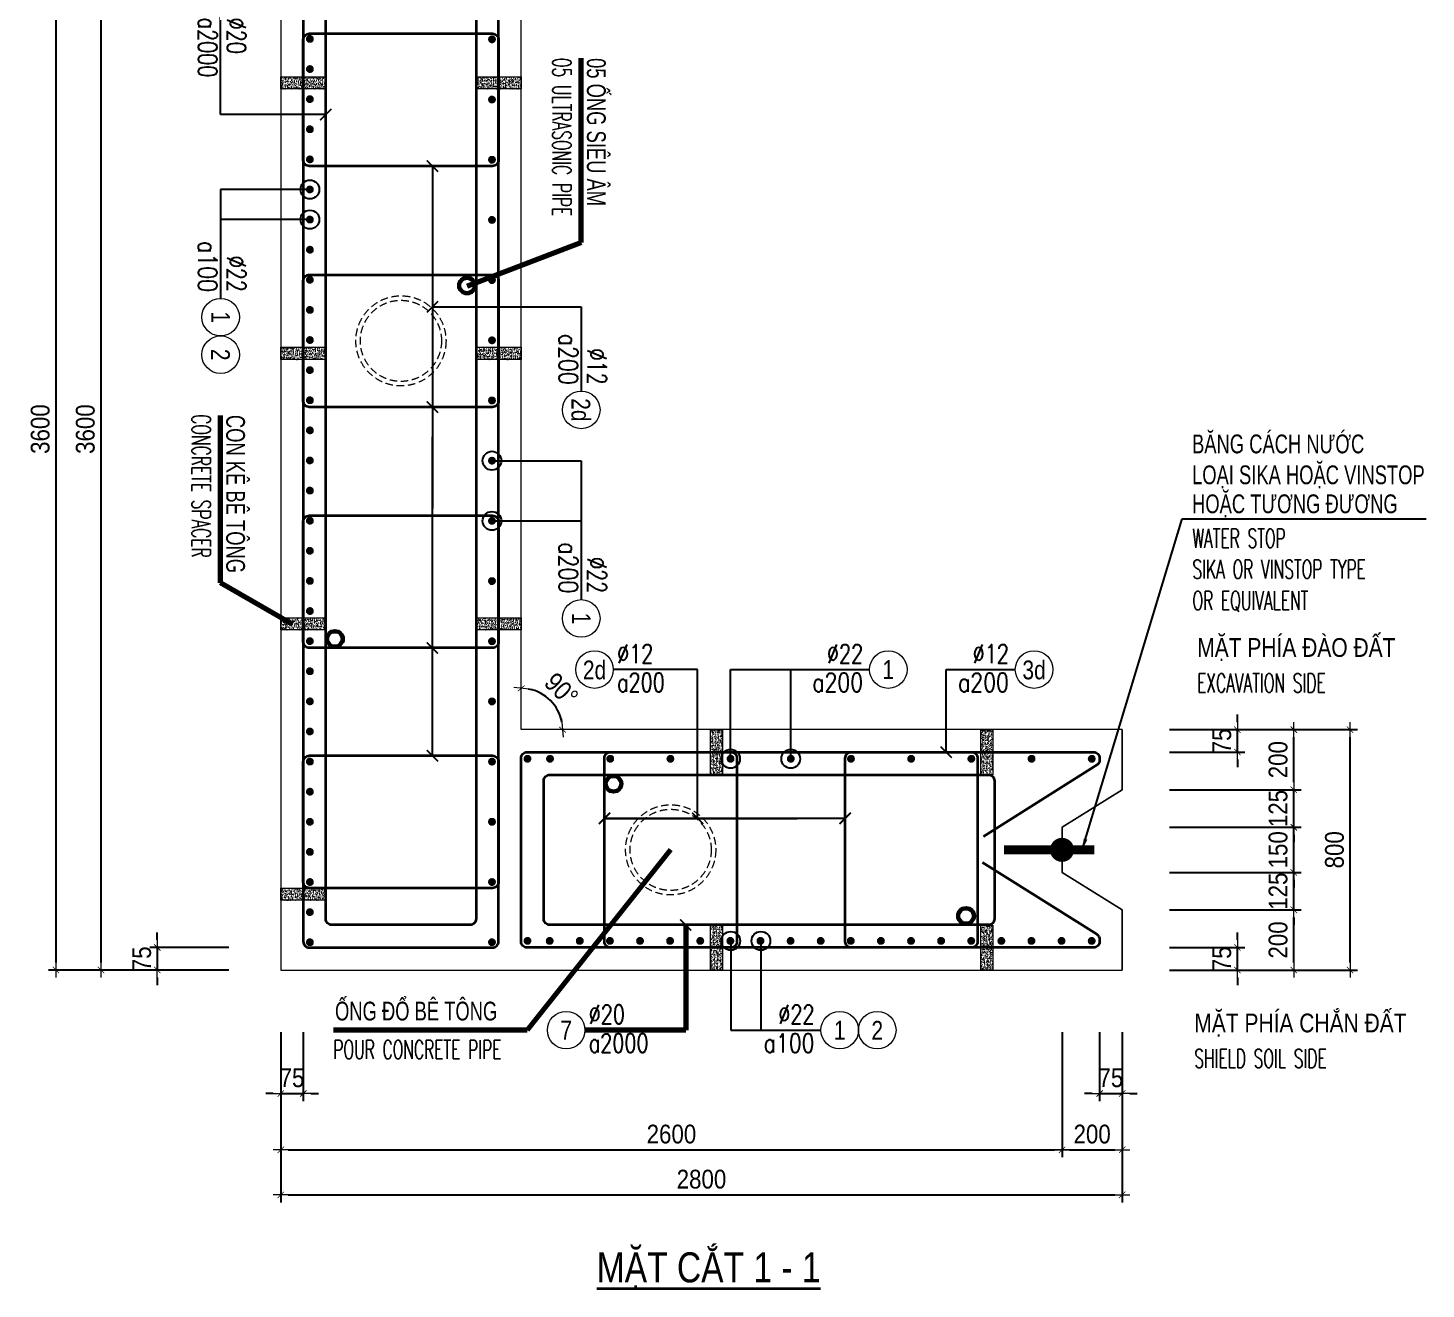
# Model space of a CAD drawing. Header units: millimetres. Extents: x -642477 to 1168880, y -27982 to 330379.
# Drawn here: x 948781 to 962738, y 84582 to 97172 of the extents above; entities that cross this region are included whole.
import ezdxf
from ezdxf.enums import TextEntityAlignment as Align

# ---------------------------------------------------------------- set-up
doc = ezdxf.new("R2010")
doc.units = ezdxf.units.MM
doc.linetypes.add('HIDDEN', pattern=[0.375, 0.25, -0.125])
doc.layers.get('0').update_dxf_attribs({"lineweight": 20})
doc.layers.get('Defpoints').update_dxf_attribs({"color": 151, "lineweight": 9})
for name, color, linetype, lineweight in [('NDC_S_BREAK-LINE', 1, 'Continuous', 15), ('NDC_S_DIAPHGRAM WALL', 3, 'Continuous', 20), ('NDC_S_DIM', 1, 'Continuous', 15), ('NDC_S_ENG TITLE', 3, 'Continuous', 20), ('NDC_S_HATCH MATERIAL', 8, 'Continuous', 13), ('NDC_S_LEADER', 1, 'Continuous', 15), ('NDC_S_LEVEL TEXT', 7, 'Continuous', 20), ('NDC_S_REBAR', 4, 'Continuous', 35), ('NDC_S_VN TEXT', 7, 'Continuous', 20), ('NDC_S_VN TITLE', 6, 'Continuous', 35)]:
    doc.layers.add(name, color=color, linetype=linetype, lineweight=lineweight)
doc.layers.add('NDC_S_REBAR DES.', color=2, linetype='Continuous')
doc.styles.add('ARIAL', font='arial.ttf', dxfattribs={"width": 0.8})
doc.styles.add('NDC_ARIAL', font='arial.ttf', dxfattribs={"width": 0.85})
doc.styles.add('NDC_DIM', font='', dxfattribs={"width": 0.75})
doc.styles.add('NDC_EN TXT', font='romans.shx', dxfattribs={"width": 0.8})
doc.styles.get('NDC_DIM').set_extended_font_data('Dotum')
doc.dimstyles.new('A1-NDC-1-25 (x3)', dxfattribs={"dimscale": 75, "dimtxt": 2.5, "dimasz": 1, "dimexe": 1, "dimexo": 0, "dimgap": 0.8, "dimtad": 1, "dimdec": 0, "dimlfac": 0.333333, "dimdsep": 46, "dimtxsty": 'NDC_ARIAL', "dimblk": 'DIMMARK', "dimcen": 49999.938995, "dimdle": 1.5, "dimclrd": 1, "dimclre": 1, "dimclrt": 3, "dimadec": 0, "dimazin": 0, "dimtfac": 1, "dimtdec": 0, "dimtix": 1, "dimtmove": 2, "dimatfit": 3, "dimfxl": 1, "dimarcsym": 0})
doc.dimstyles.new('NDC_dim_25', dxfattribs={"dimscale": 25, "dimtxt": 2.2, "dimasz": 1.5, "dimexe": 1.5, "dimexo": 2.5, "dimgap": 1, "dimtad": 1, "dimdec": 0, "dimzin": 0, "dimdsep": 46, "dimtxsty": 'NDC_DIM', "dimblk": 'DIMMARK', "dimcen": 0.09, "dimdle": 1.2, "dimclrd": 1, "dimclre": 1, "dimclrt": 3, "dimadec": 0, "dimazin": 0, "dimtfac": 1, "dimtdec": 0, "dimtix": 1, "dimtofl": 0, "dimtmove": 0, "dimatfit": 3, "dimfxl": 6, "dimfxlon": 1, "dimtolj": 1, "dimtzin": 0, "dimarcsym": 0})

# ---------------------------------------------------------------- blocks, each defined once
blk = doc.blocks.new('DIMMARK')
at = {"layer": 'NDC_S_DIM', "color": 1}
blk.add_line((-1.5, 0), (1, 0), dxfattribs=at)
at = {"layer": 'NDC_S_DIM', "color": 2, "const_width": 0.1}
blk.add_lwpolyline([(-0.424, -0.424), (0.424, 0.424)], dxfattribs=at)
blk = doc.blocks.new('Ong sieu am')
at = {"layer": 'NDC_S_HATCH MATERIAL'}
h = blk.add_hatch(dxfattribs=at)
h.set_pattern_fill('ANSI31', color=256, scale=20)
h.set_pattern_definition([(45, (0, 0), (-1.76776695, 1.76776695), [])])
h.paths.add_polyline_path([(-7119.3, 51158.9, 1), (-7179.3, 51158.9, 1)])
h.paths.add_polyline_path([(-7171.3, 51158.9, -1), (-7127.3, 51158.9, -1)], flags=16)
at = {"layer": 'NDC_S_REBAR DES.'}
for radius in [30, 22]:
    blk.add_circle((-7149.3, 51158.9), radius, dxfattribs=at)
blk = doc.blocks.new('ong do BT')
at = {"layer": 'NDC_S_HATCH MATERIAL', "linetype": 'HIDDEN', "ltscale": 100}
for radius in [150, 135]:
    blk.add_circle((-6323.7, 51237.8), radius, dxfattribs=at)
blk = doc.blocks.new('con ke BT')
at = {"layer": 'NDC_S_HATCH MATERIAL'}
h = blk.add_hatch(dxfattribs=at)
h.set_pattern_fill('AR-CONC', color=256, scale=2)
h.set_pattern_definition([(50, (0, 0), (14.3452037, -1.2550427), [1.5, -16.5]), (355, (0, 0), (-2.7750267, 15.0438427), [1.2, -13.2]), (100.451444, (1.195, -0.105), (11.570177, 13.7888), [1.274804, -14.0228422]), (46.1842, (0, 4), (21.3448266, -3.3103856), [2.25, -24.75]), (96.635635, (1.779, 3.724), (18.693239, 19.482372), [1.912207, -21.034275]), (351.184164, (0, 4), (18.693239, 19.482372), [1.8, -19.8]), (21, (2, 3), (11.938141, -8.0523778), [1.5, -16.5]), (326, (2, 3), (4.8663066, 14.503001), [1.2, -13.2]), (71.451445, (2.995, 2.329), (16.8044475, 6.450623), [1.274804, -14.0228422]), (37.5, (0, 0), (0.2431971, 6.6578771), [0, -13.04, 0, -13.4, 0, -13.25]), (7.5, (0, 0), (5.2613907, 7.8882342), [0, -7.64, 0, -12.74, 0, -5.05]), (327.5, (-4.46, 0), (10.6764487, -0.45109743), [0, -5, 0, -15.6, 0, -20.7]), (317.5, (-6.46, 0), (11.6637234, 2.0020996), [0, -6.5, 0, -10.36, 0, -14.7])])
h.paths.add_polyline_path([(-7076.9, 51430.9), (-7116.9, 51430.9), (-7116.9, 51280.9), (-7076.9, 51280.9)])
at = {"layer": 'NDC_S_BREAK-LINE'}
blk.add_lwpolyline([(-7116.9, 51430.9), (-7116.9, 51280.9), (-7076.9, 51280.9), (-7076.9, 51430.9)], close=True, dxfattribs=at)
blk = doc.blocks.new('*U1407')
at = {"layer": 'NDC_S_LEADER', "xscale": 3, "yscale": 3, "zscale": 3}
blk.add_blockref('con ke BT', (21291, -154068), dxfattribs=at)
blk = doc.blocks.new('*U1414')
at = {"layer": 'NDC_S_DIM', "color": 0, "linetype": 'ByBlock', "lineweight": -2, "transparency": 16777216}
for p in [(0, 0), (2700, 0), (5400, 0)]:
    blk.add_blockref('*U1407', p, dxfattribs=at)
blk = doc.blocks.new('*U1415')
at = {"layer": 'NDC_S_LEADER', "xscale": 3, "yscale": 3, "zscale": 3}
blk.add_blockref('con ke BT', (21291, -154068), dxfattribs=at)
blk = doc.blocks.new('*U1416')
at = {"layer": 'NDC_S_DIM', "color": 0, "linetype": 'ByBlock', "lineweight": -2, "transparency": 16777216}
for p in [(0, 0), (2700, 0), (5400, 0), (8100, 0)]:
    blk.add_blockref('*U1415', p, dxfattribs=at)
blk = doc.blocks.new('*U367')
blk.add_circle((-2.5, 0), 2.5)
at = {"layer": 'NDC_S_VN TEXT', "color": 3, "style": 'NDC_EN TXT', "width": 0.75}
for tag, p in [('DK1', (0.5, 0.85)), ('KC1', (0.5, -2.97))]:
    blk.add_attdef(tag, p, '', height=2.5, dxfattribs=at)
at = {"layer": 'NDC_S_VN TEXT', "color": 7, "style": 'ARIAL', "width": 0.8}
blk.add_attdef('SH2', text='', height=2.5, dxfattribs=at).set_placement((-2.5, 0), align=Align.MIDDLE)
blk = doc.blocks.new('*U366')
blk.add_circle((2.5, 0), 2.5)
at = {"layer": 'NDC_S_VN TEXT', "color": 3, "style": 'NDC_EN TXT'}
for tag, width, p in [('DK2', 0.75, (-0.85, 0.85)), ('KC2', 0.8, (-0.85, -2.97))]:
    blk.add_attdef(tag, text='', height=2.5, dxfattribs=dict(at, width=width)).set_placement(p, align=Align.RIGHT)
at = {"layer": 'NDC_S_VN TEXT', "color": 7, "style": 'ARIAL', "width": 0.8}
blk.add_attdef('SH3', text='', height=2.5, dxfattribs=at).set_placement((2.5, 0), align=Align.MIDDLE)
blk = doc.blocks.new('kata_block_THEP')
at = {"layer": 'NDC_S_REBAR', "color": 0}
for p, q in [((-0.5, 0), (0.5, 0)), ((-0.35, 0.35), (0.35, -0.35)), ((0.35, 0.35), (-0.35, -0.35)), ((0, 0.5), (0, -0.5))]:
    blk.add_line(p, q, dxfattribs=at)
at = {"layer": 'NDC_S_REBAR', "color": 0, "const_width": 0.0833}
blk.add_lwpolyline([(-0.5, 0, 1), (0.5, 0, 1), (-0.5, 0, 1)], format="xyb", dxfattribs=at)
blk = doc.blocks.new('*U1417')
at = {"layer": 'NDC_S_REBAR', "ltscale": 80, "xscale": 72, "yscale": 72, "zscale": 72}
blk.add_blockref('kata_block_THEP', (0, 0), dxfattribs=at)
blk = doc.blocks.new('*U1418')
at = {"layer": 'NDC_S_LEVEL TEXT', "color": 0, "linetype": 'ByBlock', "lineweight": -2, "transparency": 16777216}
for p in [(0, 0), (600.9, 0), (1201.8, 0), (1802.7, 0), (2403.6, 0), (3004.5, 0), (3605.4, 0), (4206.3, 0), (4807.2, 0), (5408.1, 0), (6009, 0), (6609.9, 0), (7210.8, 0), (7811.7, 0), (8412.6, 0), (9013.5, 0), (9614.4, 0)]:
    blk.add_blockref('*U1417', p, dxfattribs=at)
blk = doc.blocks.new('*U1419')
at = {"layer": 'NDC_S_REBAR', "ltscale": 80, "xscale": 72, "yscale": 72, "zscale": 72}
blk.add_blockref('kata_block_THEP', (0, 0), dxfattribs=at)
blk = doc.blocks.new('*U1420')
at = {"layer": 'NDC_S_LEVEL TEXT', "color": 0, "linetype": 'ByBlock', "lineweight": -2, "transparency": 16777216}
for p in [(0, 0), (300.6, 0), (601.2, 0), (901.8, 0), (1202.4, 0), (1503, 0), (1803.6, 0), (2104.2, 0), (2404.8, 0), (2705.4, 0), (3006, 0), (3306.6, 0), (3607.2, 0), (3907.8, 0), (4208.4, 0), (4509, 0), (4809.6, 0), (5110.2, 0), (5410.8, 0), (5711.4, 0), (6012, 0), (6312.6, 0), (6613.2, 0), (6913.8, 0), (7214.4, 0), (7515, 0), (7815.6, 0), (8116.2, 0), (8416.8, 0), (8717.4, 0), (9018, 0), (9318.6, 0), (9619.2, 0), (9919.8, 0)]:
    blk.add_blockref('*U1419', p, dxfattribs=at)
blk = doc.blocks.new('*D1424')
at = {"layer": 'Defpoints', "color": 0, "ltscale": 100, "transparency": 16777216}
for p in [(950785, 87992), (950072, 87767), (950785, 87767)]:
    blk.add_point(p, dxfattribs=at)
at = {"layer": 'NDC_S_DIM', "color": 1, "lineweight": -2, "ltscale": 100, "transparency": 16777216}
for p, q in [((950072, 88067), (950072, 88142)), ((950785, 87992), (949997, 87992)), ((950072, 87992), (950072, 87767)), ((950785, 87767), (949997, 87767)), ((950072, 87692), (950072, 87617))]:
    blk.add_line(p, q, dxfattribs=at)
at = {"layer": 'NDC_S_DIM', "color": 1, "lineweight": -2, "ltscale": 100, "transparency": 16777216, "xscale": 75, "yscale": 75, "zscale": 75}
for p, rotation in [((950072, 87992), 270), ((950072, 87767), 90)]:
    blk.add_blockref('DIMMARK', p, dxfattribs=dict(at, rotation=rotation))
at = {"layer": 'NDC_S_DIM', "color": 3, "ltscale": 100, "transparency": 16777216, "insert": (949917, 87879), "char_height": 187.5, "attachment_point": 5, "rotation": 90, "style": 'NDC_ARIAL'}
blk.add_mtext('75', dxfattribs=at)
blk = doc.blocks.new('*D1426')
at = {"layer": 'Defpoints', "color": 0, "ltscale": 100, "transparency": 16777216}
for p in [(950785, 98567), (949510, 87767), (950785, 87767)]:
    blk.add_point(p, dxfattribs=at)
at = {"layer": 'NDC_S_DIM', "color": 1, "lineweight": -2, "ltscale": 100, "transparency": 16777216}
for p, q in [((950785, 98567), (949435, 98567)), ((949510, 98492), (949510, 87842)), ((950785, 87767), (949435, 87767))]:
    blk.add_line(p, q, dxfattribs=at)
at = {"layer": 'NDC_S_DIM', "color": 1, "lineweight": -2, "ltscale": 100, "transparency": 16777216, "xscale": 75, "yscale": 75, "zscale": 75}
for p, rotation in [((949510, 98567), 90), ((949510, 87767), 270)]:
    blk.add_blockref('DIMMARK', p, dxfattribs=dict(at, rotation=rotation))
at = {"layer": 'NDC_S_DIM', "color": 3, "ltscale": 100, "transparency": 16777216, "insert": (949354, 93167), "char_height": 187.5, "attachment_point": 5, "rotation": 90, "style": 'NDC_ARIAL'}
blk.add_mtext('3600', dxfattribs=at)
blk = doc.blocks.new('*D1427')
at = {"layer": 'Defpoints', "color": 0, "ltscale": 100, "transparency": 16777216}
for p in [(950785, 98567), (949060, 87767), (950785, 87767)]:
    blk.add_point(p, dxfattribs=at)
at = {"layer": 'NDC_S_DIM', "color": 1, "lineweight": -2, "ltscale": 100, "transparency": 16777216}
for p, q in [((950785, 98567), (948985, 98567)), ((949060, 98492), (949060, 87842)), ((950785, 87767), (948985, 87767))]:
    blk.add_line(p, q, dxfattribs=at)
at = {"layer": 'NDC_S_DIM', "color": 1, "lineweight": -2, "ltscale": 100, "transparency": 16777216, "xscale": 75, "yscale": 75, "zscale": 75}
for p, rotation in [((949060, 98567), 90), ((949060, 87767), 270)]:
    blk.add_blockref('DIMMARK', p, dxfattribs=dict(at, rotation=rotation))
at = {"layer": 'NDC_S_DIM', "color": 3, "ltscale": 100, "transparency": 16777216, "insert": (948904, 93167), "char_height": 187.5, "attachment_point": 5, "rotation": 90, "style": 'NDC_ARIAL'}
blk.add_mtext('3600', dxfattribs=at)
blk = doc.blocks.new('*U1422')
at = {"layer": 'NDC_S_LEADER', "xscale": 3, "yscale": 3, "zscale": 3}
blk.add_blockref('con ke BT', (21291, -154068), dxfattribs=at)
blk = doc.blocks.new('*U1408')
at = {"layer": 'NDC_S_DIM', "color": 0, "linetype": 'ByBlock', "lineweight": -2, "transparency": 16777216}
for p in [(0, 0), (2700, 0)]:
    blk.add_blockref('*U1422', p, dxfattribs=at)
blk = doc.blocks.new('*U1409')
at = {"layer": 'NDC_S_LEADER', "xscale": 3, "yscale": 3, "zscale": 3}
blk.add_blockref('con ke BT', (21291, -154068), dxfattribs=at)
blk = doc.blocks.new('*U1410')
at = {"layer": 'NDC_S_DIM', "color": 0, "linetype": 'ByBlock', "lineweight": -2, "transparency": 16777216}
for p in [(0, 0), (2700, 0)]:
    blk.add_blockref('*U1409', p, dxfattribs=at)
blk = doc.blocks.new('*U1411')
at = {"layer": 'NDC_S_REBAR', "ltscale": 80, "xscale": 72, "yscale": 72, "zscale": 72}
blk.add_blockref('kata_block_THEP', (0, 0), dxfattribs=at)
blk = doc.blocks.new('*U1412')
at = {"layer": 'NDC_S_LEVEL TEXT', "color": 0, "linetype": 'ByBlock', "lineweight": -2, "transparency": 16777216}
for p in [(0, 0), (600.9, 0), (1201.8, 0), (1802.7, 0), (2403.6, 0), (3004.5, 0), (3605.4, 0), (4206.3, 0), (4807.2, 0), (5408.1, 0)]:
    blk.add_blockref('*U1411', p, dxfattribs=at)
blk = doc.blocks.new('*U1413')
at = {"layer": 'NDC_S_REBAR', "ltscale": 80, "xscale": 72, "yscale": 72, "zscale": 72}
blk.add_blockref('kata_block_THEP', (0, 0), dxfattribs=at)
blk = doc.blocks.new('*U1421')
at = {"layer": 'NDC_S_LEVEL TEXT', "color": 0, "linetype": 'ByBlock', "lineweight": -2, "transparency": 16777216}
for p in [(0, 0), (300.6, 0), (601.2, 0), (901.8, 0), (1202.4, 0), (1503, 0), (1803.6, 0), (2104.2, 0), (2404.8, 0), (2705.4, 0), (3006, 0), (3306.6, 0), (3607.2, 0), (3907.8, 0), (4208.4, 0), (4509, 0), (4809.6, 0), (5110.2, 0), (5410.8, 0)]:
    blk.add_blockref('*U1413', p, dxfattribs=at)
blk = doc.blocks.new('*D1436')
at = {"layer": 'Defpoints', "color": 0, "ltscale": 100, "transparency": 16777216}
for p in [(960177, 88367), (961418, 88367), (960177, 87767)]:
    blk.add_point(p, dxfattribs=at)
at = {"layer": 'NDC_S_DIM', "color": 1, "lineweight": -2, "ltscale": 100, "transparency": 16777216}
for p, q in [((960177, 88367), (961493, 88367)), ((961418, 87842), (961418, 88292)), ((960177, 87767), (961493, 87767))]:
    blk.add_line(p, q, dxfattribs=at)
at = {"layer": 'NDC_S_DIM', "color": 1, "lineweight": -2, "ltscale": 100, "transparency": 16777216, "xscale": 75, "yscale": 75, "zscale": 75}
for p, rotation in [((961418, 88367), 90), ((961418, 87767), 270)]:
    blk.add_blockref('DIMMARK', p, dxfattribs=dict(at, rotation=rotation))
at = {"layer": 'NDC_S_DIM', "color": 3, "ltscale": 100, "transparency": 16777216, "insert": (961262, 88067), "char_height": 187.5, "attachment_point": 5, "rotation": 90, "style": 'NDC_ARIAL'}
blk.add_mtext('200', dxfattribs=at)
blk = doc.blocks.new('*D1437')
at = {"layer": 'Defpoints', "color": 0, "ltscale": 100, "transparency": 16777216}
for p in [(960177, 88742), (961418, 88742), (960177, 88367)]:
    blk.add_point(p, dxfattribs=at)
at = {"layer": 'NDC_S_DIM', "color": 1, "lineweight": -2, "ltscale": 100, "transparency": 16777216}
for p, q in [((961418, 88817), (961418, 88892)), ((960177, 88742), (961493, 88742)), ((961418, 88367), (961418, 88742)), ((960177, 88367), (961493, 88367)), ((961418, 88292), (961418, 88217))]:
    blk.add_line(p, q, dxfattribs=at)
at = {"layer": 'NDC_S_DIM', "color": 1, "lineweight": -2, "ltscale": 100, "transparency": 16777216, "xscale": 75, "yscale": 75, "zscale": 75}
for p, rotation in [((961418, 88742), 270), ((961418, 88367), 90)]:
    blk.add_blockref('DIMMARK', p, dxfattribs=dict(at, rotation=rotation))
at = {"layer": 'NDC_S_DIM', "color": 3, "ltscale": 100, "transparency": 16777216, "insert": (961262, 88554), "char_height": 187.5, "attachment_point": 5, "rotation": 90, "style": 'NDC_ARIAL'}
blk.add_mtext('125', dxfattribs=at)
blk = doc.blocks.new('*D1438')
at = {"layer": 'Defpoints', "color": 0, "ltscale": 100, "transparency": 16777216}
for p in [(960177, 89192), (961418, 89192), (960177, 88742)]:
    blk.add_point(p, dxfattribs=at)
at = {"layer": 'NDC_S_DIM', "color": 1, "lineweight": -2, "ltscale": 100, "transparency": 16777216}
for p, q in [((961418, 89267), (961418, 89342)), ((960177, 89192), (961493, 89192)), ((961418, 88742), (961418, 89192)), ((960177, 88742), (961493, 88742)), ((961418, 88667), (961418, 88592))]:
    blk.add_line(p, q, dxfattribs=at)
at = {"layer": 'NDC_S_DIM', "color": 1, "lineweight": -2, "ltscale": 100, "transparency": 16777216, "xscale": 75, "yscale": 75, "zscale": 75}
for p, rotation in [((961418, 89192), 270), ((961418, 88742), 90)]:
    blk.add_blockref('DIMMARK', p, dxfattribs=dict(at, rotation=rotation))
at = {"layer": 'NDC_S_DIM', "color": 3, "ltscale": 100, "transparency": 16777216, "insert": (961262, 88967), "char_height": 187.5, "attachment_point": 5, "rotation": 90, "style": 'NDC_ARIAL'}
blk.add_mtext('150', dxfattribs=at)
blk = doc.blocks.new('*D1439')
at = {"layer": 'Defpoints', "color": 0, "ltscale": 100, "transparency": 16777216}
for p in [(960177, 89567), (961418, 89567), (960177, 89192)]:
    blk.add_point(p, dxfattribs=at)
at = {"layer": 'NDC_S_DIM', "color": 1, "lineweight": -2, "ltscale": 100, "transparency": 16777216}
for p, q in [((961418, 89642), (961418, 89717)), ((960177, 89567), (961493, 89567)), ((961418, 89192), (961418, 89567)), ((960177, 89192), (961493, 89192)), ((961418, 89117), (961418, 89042))]:
    blk.add_line(p, q, dxfattribs=at)
at = {"layer": 'NDC_S_DIM', "color": 1, "lineweight": -2, "ltscale": 100, "transparency": 16777216, "xscale": 75, "yscale": 75, "zscale": 75}
for p, rotation in [((961418, 89567), 270), ((961418, 89192), 90)]:
    blk.add_blockref('DIMMARK', p, dxfattribs=dict(at, rotation=rotation))
at = {"layer": 'NDC_S_DIM', "color": 3, "ltscale": 100, "transparency": 16777216, "insert": (961262, 89379), "char_height": 187.5, "attachment_point": 5, "rotation": 90, "style": 'NDC_ARIAL'}
blk.add_mtext('125', dxfattribs=at)
blk = doc.blocks.new('*D1440')
at = {"layer": 'Defpoints', "color": 0, "ltscale": 100, "transparency": 16777216}
for p in [(960177, 90167), (961418, 90167), (960177, 89567)]:
    blk.add_point(p, dxfattribs=at)
at = {"layer": 'NDC_S_DIM', "color": 1, "lineweight": -2, "ltscale": 100, "transparency": 16777216}
for p, q in [((960177, 90167), (961493, 90167)), ((961418, 89642), (961418, 90092)), ((960177, 89567), (961493, 89567))]:
    blk.add_line(p, q, dxfattribs=at)
at = {"layer": 'NDC_S_DIM', "color": 1, "lineweight": -2, "ltscale": 100, "transparency": 16777216, "xscale": 75, "yscale": 75, "zscale": 75}
for p, rotation in [((961418, 90167), 90), ((961418, 89567), 270)]:
    blk.add_blockref('DIMMARK', p, dxfattribs=dict(at, rotation=rotation))
at = {"layer": 'NDC_S_DIM', "color": 3, "ltscale": 100, "transparency": 16777216, "insert": (961262, 89867), "char_height": 187.5, "attachment_point": 5, "rotation": 90, "style": 'NDC_ARIAL'}
blk.add_mtext('200', dxfattribs=at)
blk = doc.blocks.new('*D1441')
at = {"layer": 'Defpoints', "color": 0, "ltscale": 100, "transparency": 16777216}
for p in [(960177, 90167), (961980, 90167), (960177, 87767)]:
    blk.add_point(p, dxfattribs=at)
at = {"layer": 'NDC_S_DIM', "color": 1, "lineweight": -2, "ltscale": 100, "transparency": 16777216}
for p, q in [((960177, 90167), (962055, 90167)), ((961980, 87842), (961980, 90092)), ((960177, 87767), (962055, 87767))]:
    blk.add_line(p, q, dxfattribs=at)
at = {"layer": 'NDC_S_DIM', "color": 1, "lineweight": -2, "ltscale": 100, "transparency": 16777216, "xscale": 75, "yscale": 75, "zscale": 75}
for p, rotation in [((961980, 90167), 90), ((961980, 87767), 270)]:
    blk.add_blockref('DIMMARK', p, dxfattribs=dict(at, rotation=rotation))
at = {"layer": 'NDC_S_DIM', "color": 3, "ltscale": 100, "transparency": 16777216, "insert": (961825, 88967), "char_height": 187.5, "attachment_point": 5, "rotation": 90, "style": 'NDC_ARIAL'}
blk.add_mtext('800', dxfattribs=at)
blk = doc.blocks.new('*D1442')
at = {"layer": 'Defpoints', "color": 0, "ltscale": 100, "transparency": 16777216}
for p in [(960177, 87992), (960855, 87992), (960177, 87767)]:
    blk.add_point(p, dxfattribs=at)
at = {"layer": 'NDC_S_DIM', "color": 1, "lineweight": -2, "ltscale": 100, "transparency": 16777216}
for p, q in [((960855, 88067), (960855, 88142)), ((960177, 87992), (960930, 87992)), ((960855, 87767), (960855, 87992)), ((960177, 87767), (960930, 87767)), ((960855, 87692), (960855, 87617))]:
    blk.add_line(p, q, dxfattribs=at)
at = {"layer": 'NDC_S_DIM', "color": 1, "lineweight": -2, "ltscale": 100, "transparency": 16777216, "xscale": 75, "yscale": 75, "zscale": 75}
for p, rotation in [((960855, 87992), 270), ((960855, 87767), 90)]:
    blk.add_blockref('DIMMARK', p, dxfattribs=dict(at, rotation=rotation))
at = {"layer": 'NDC_S_DIM', "color": 3, "ltscale": 100, "transparency": 16777216, "insert": (960700, 87879), "char_height": 187.5, "attachment_point": 5, "rotation": 90, "style": 'NDC_ARIAL'}
blk.add_mtext('75', dxfattribs=at)
blk = doc.blocks.new('*D1443')
at = {"layer": 'Defpoints', "color": 0, "ltscale": 100, "transparency": 16777216}
for p in [(960177, 90167), (960855, 90167), (960177, 89942)]:
    blk.add_point(p, dxfattribs=at)
at = {"layer": 'NDC_S_DIM', "color": 1, "lineweight": -2, "ltscale": 100, "transparency": 16777216}
for p, q in [((960855, 90242), (960855, 90317)), ((960177, 90167), (960930, 90167)), ((960855, 89942), (960855, 90167)), ((960177, 89942), (960930, 89942)), ((960855, 89867), (960855, 89792))]:
    blk.add_line(p, q, dxfattribs=at)
at = {"layer": 'NDC_S_DIM', "color": 1, "lineweight": -2, "ltscale": 100, "transparency": 16777216, "xscale": 75, "yscale": 75, "zscale": 75}
for p, rotation in [((960855, 90167), 270), ((960855, 89942), 90)]:
    blk.add_blockref('DIMMARK', p, dxfattribs=dict(at, rotation=rotation))
at = {"layer": 'NDC_S_DIM', "color": 3, "ltscale": 100, "transparency": 16777216, "insert": (960700, 90054), "char_height": 187.5, "attachment_point": 5, "rotation": 90, "style": 'NDC_ARIAL'}
blk.add_mtext('75', dxfattribs=at)
blk = doc.blocks.new('*D1444')
at = {"layer": 'Defpoints', "color": 0, "ltscale": 100, "transparency": 16777216}
for p in [(951305, 87147), (951530, 87147), (951530, 86534)]:
    blk.add_point(p, dxfattribs=at)
at = {"layer": 'NDC_S_DIM', "color": 1, "lineweight": -2, "ltscale": 100, "transparency": 16777216}
for p, q in [((951305, 87147), (951305, 86459)), ((951530, 87147), (951530, 86459)), ((951230, 86534), (951155, 86534)), ((951305, 86534), (951530, 86534)), ((951605, 86534), (951680, 86534))]:
    blk.add_line(p, q, dxfattribs=at)
at = {"layer": 'NDC_S_DIM', "color": 1, "lineweight": -2, "ltscale": 100, "transparency": 16777216, "xscale": 75, "yscale": 75, "zscale": 75}
blk.add_blockref('DIMMARK', (951305, 86534), dxfattribs=at)
at = {"layer": 'NDC_S_DIM', "color": 1, "lineweight": -2, "ltscale": 100, "transparency": 16777216, "xscale": 75, "yscale": 75, "zscale": 75, "rotation": 180}
blk.add_blockref('DIMMARK', (951530, 86534), dxfattribs=at)
at = {"layer": 'NDC_S_DIM', "color": 3, "ltscale": 100, "transparency": 16777216, "insert": (951417, 86690), "char_height": 187.5, "attachment_point": 5, "style": 'NDC_ARIAL'}
blk.add_mtext('75', dxfattribs=at)
blk = doc.blocks.new('*D1445')
at = {"layer": 'Defpoints', "color": 0, "ltscale": 100, "transparency": 16777216}
for p in [(959480, 87147), (959705, 87147), (959705, 86534)]:
    blk.add_point(p, dxfattribs=at)
at = {"layer": 'NDC_S_DIM', "color": 1, "lineweight": -2, "ltscale": 100, "transparency": 16777216}
for p, q in [((959480, 87147), (959480, 86459)), ((959705, 87147), (959705, 86459)), ((959405, 86534), (959330, 86534)), ((959480, 86534), (959705, 86534)), ((959780, 86534), (959855, 86534))]:
    blk.add_line(p, q, dxfattribs=at)
at = {"layer": 'NDC_S_DIM', "color": 1, "lineweight": -2, "ltscale": 100, "transparency": 16777216, "xscale": 75, "yscale": 75, "zscale": 75}
blk.add_blockref('DIMMARK', (959480, 86534), dxfattribs=at)
at = {"layer": 'NDC_S_DIM', "color": 1, "lineweight": -2, "ltscale": 100, "transparency": 16777216, "xscale": 75, "yscale": 75, "zscale": 75, "rotation": 180}
blk.add_blockref('DIMMARK', (959705, 86534), dxfattribs=at)
at = {"layer": 'NDC_S_DIM', "color": 3, "ltscale": 100, "transparency": 16777216, "insert": (959592, 86690), "char_height": 187.5, "attachment_point": 5, "style": 'NDC_ARIAL'}
blk.add_mtext('75', dxfattribs=at)
blk = doc.blocks.new('*D1446')
at = {"layer": 'Defpoints', "color": 0, "ltscale": 100, "transparency": 16777216}
for p in [(951305, 87147), (959105, 87147), (959105, 85972)]:
    blk.add_point(p, dxfattribs=at)
at = {"layer": 'NDC_S_DIM', "color": 1, "lineweight": -2, "ltscale": 100, "transparency": 16777216}
for p, q in [((951305, 87147), (951305, 85897)), ((959105, 87147), (959105, 85897)), ((951380, 85972), (959030, 85972))]:
    blk.add_line(p, q, dxfattribs=at)
at = {"layer": 'NDC_S_DIM', "color": 1, "lineweight": -2, "ltscale": 100, "transparency": 16777216, "xscale": 75, "yscale": 75, "zscale": 75, "rotation": 180}
blk.add_blockref('DIMMARK', (951305, 85972), dxfattribs=at)
at = {"layer": 'NDC_S_DIM', "color": 1, "lineweight": -2, "ltscale": 100, "transparency": 16777216, "xscale": 75, "yscale": 75, "zscale": 75}
blk.add_blockref('DIMMARK', (959105, 85972), dxfattribs=at)
at = {"layer": 'NDC_S_DIM', "color": 3, "ltscale": 100, "transparency": 16777216, "insert": (955205, 86128), "char_height": 187.5, "attachment_point": 5, "style": 'NDC_ARIAL'}
blk.add_mtext('2600', dxfattribs=at)
blk = doc.blocks.new('*D1447')
at = {"layer": 'Defpoints', "color": 0, "ltscale": 100, "transparency": 16777216}
for p in [(959105, 87147), (959705, 87147), (959705, 85972)]:
    blk.add_point(p, dxfattribs=at)
at = {"layer": 'NDC_S_DIM', "color": 1, "lineweight": -2, "ltscale": 100, "transparency": 16777216}
for p, q in [((959105, 87147), (959105, 85897)), ((959705, 87147), (959705, 85897)), ((959180, 85972), (959630, 85972))]:
    blk.add_line(p, q, dxfattribs=at)
at = {"layer": 'NDC_S_DIM', "color": 1, "lineweight": -2, "ltscale": 100, "transparency": 16777216, "xscale": 75, "yscale": 75, "zscale": 75, "rotation": 180}
blk.add_blockref('DIMMARK', (959105, 85972), dxfattribs=at)
at = {"layer": 'NDC_S_DIM', "color": 1, "lineweight": -2, "ltscale": 100, "transparency": 16777216, "xscale": 75, "yscale": 75, "zscale": 75}
blk.add_blockref('DIMMARK', (959705, 85972), dxfattribs=at)
at = {"layer": 'NDC_S_DIM', "color": 3, "ltscale": 100, "transparency": 16777216, "insert": (959405, 86128), "char_height": 187.5, "attachment_point": 5, "style": 'NDC_ARIAL'}
blk.add_mtext('200', dxfattribs=at)
blk = doc.blocks.new('*D1448')
at = {"layer": 'Defpoints', "color": 0, "ltscale": 100, "transparency": 16777216}
for p in [(951305, 87147), (959705, 87147), (959705, 85522)]:
    blk.add_point(p, dxfattribs=at)
at = {"layer": 'NDC_S_DIM', "color": 1, "lineweight": -2, "ltscale": 100, "transparency": 16777216}
for p, q in [((951305, 87147), (951305, 85447)), ((959705, 87147), (959705, 85447)), ((951380, 85522), (959630, 85522))]:
    blk.add_line(p, q, dxfattribs=at)
at = {"layer": 'NDC_S_DIM', "color": 1, "lineweight": -2, "ltscale": 100, "transparency": 16777216, "xscale": 75, "yscale": 75, "zscale": 75, "rotation": 180}
blk.add_blockref('DIMMARK', (951305, 85522), dxfattribs=at)
at = {"layer": 'NDC_S_DIM', "color": 1, "lineweight": -2, "ltscale": 100, "transparency": 16777216, "xscale": 75, "yscale": 75, "zscale": 75}
blk.add_blockref('DIMMARK', (959705, 85522), dxfattribs=at)
at = {"layer": 'NDC_S_DIM', "color": 3, "ltscale": 100, "transparency": 16777216, "insert": (955505, 85678), "char_height": 187.5, "attachment_point": 5, "style": 'NDC_ARIAL'}
blk.add_mtext('2800', dxfattribs=at)
blk = doc.blocks.new('*D1449')
at = {"layer": 'Defpoints', "color": 0, "ltscale": 100, "transparency": 16777216}
for p in [(953705, 98567), (954061, 90373), (953705, 90167), (953705, 90167), (959705, 90167)]:
    blk.add_point(p, dxfattribs=at)
at = {"layer": 'NDC_S_DIM', "color": 1, "lineweight": -2, "ltscale": 100, "transparency": 16777216}
blk.add_arc((953705, 90167), 412, 10.4395, 79.5605, dxfattribs=at)
at = {"layer": 'NDC_S_DIM', "color": 1, "lineweight": -2, "ltscale": 100, "transparency": 16777216, "xscale": 75, "yscale": 75, "zscale": 75}
for p, rotation in [((953705, 90579), 174.7802612285136), ((954117, 90167), 275.2197384819819)]:
    blk.add_blockref('DIMMARK', p, dxfattribs=dict(at, rotation=rotation))
at = {"layer": 'NDC_S_DIM', "color": 3, "ltscale": 100, "transparency": 16777216, "insert": (954106, 90568), "char_height": 187.5, "attachment_point": 5, "rotation": 315, "style": 'NDC_ARIAL'}
blk.add_mtext('90°', dxfattribs=at)

msp = doc.modelspace()

# ---------------------------------------------------------------- linework, layer by layer
at = {"layer": 'NDC_S_DIAPHGRAM WALL', "ltscale": 0.01}
msp.add_lwpolyline([(951304.5, 98566.5), (951304.5, 87766.5), (959704.5, 87766.5), (959704.5, 88366.5), (959104.5, 88741.5), (959104.5, 89191.5), (959704.5, 89566.5), (959704.5, 90166.5), (953704.5, 90166.5), (953704.5, 98566.5), (953104.5, 98566.5), (952729.5, 99166.5), (952279.5, 99166.5), (951904.5, 98566.5)], close=True, dxfattribs=at)
msp.add_lwpolyline([(959704.5, 90166.5), (959704.5, 89566.5), (959104.5, 89191.5), (959104.5, 88741.5), (959704.5, 88366.5), (959704.5, 87766.5)], dxfattribs=at)
at = {"layer": 'NDC_S_DIAPHGRAM WALL', "ltscale": 50, "const_width": 120}
msp.add_lwpolyline([(959164.5, 88966.5, -1), (959044.5, 88966.5, -1)], format="xyb", close=True, dxfattribs=at)
at = {"layer": 'NDC_S_DIAPHGRAM WALL', "ltscale": 50, "const_width": 90}
msp.add_lwpolyline([(959426.6, 88966.5), (958526.6, 88966.5)], dxfattribs=at)
at = {"layer": 'NDC_S_DIM'}
for centre in [(950704.5, 93909.8), (957259.8, 87166.5)]:
    msp.add_circle(centre, 187.5, dxfattribs=at)
at = {"layer": 'NDC_S_REBAR'}
for points in [[(953479.5, 98281.5, 0.4142136), (953419.5, 98341.5), (951589.5, 98341.5, 0.4142136), (951529.5, 98281.5), (951529.5, 98281.5), (951529.5, 88051.5, 0.4142136), (951589.5, 87991.5), (953419.5, 87991.5, 0.4142136), (953479.5, 88051.5)], [(953254.5, 98056.5), (953254.5, 88276.5, -0.4142136), (953194.5, 88216.5), (951814.5, 88216.5, -0.4142136), (951754.5, 88276.5), (951754.5, 98056.5, -0.4142136), (951814.5, 98116.5), (953194.5, 98116.5, -0.4142136)], [(953479.5, 97054.7), (953479.5, 95853.3, -0.4142136), (953419.5, 95793.3), (951589.5, 95793.3, -0.4142136), (951529.5, 95853.3), (951529.5, 97054.7, -0.4142136), (951589.5, 97114.7), (953419.5, 97114.7, -0.4142136)], [(953479.5, 94648.7), (953479.5, 93447.3, -0.4142136), (953419.5, 93387.3), (951589.5, 93387.3, -0.4142136), (951529.5, 93447.3), (951529.5, 94648.7, -0.4142136), (951589.5, 94708.7), (953419.5, 94708.7, -0.4142136)], [(953479.5, 92243.3), (953479.5, 91041.9, -0.4142136), (953419.5, 90981.9), (951589.5, 90981.9, -0.4142136), (951529.5, 91041.9), (951529.5, 92243.3, -0.4142136), (951589.5, 92303.3), (953419.5, 92303.3, -0.4142136)], [(953479.5, 89846.9), (953479.5, 88645.6, -0.4142136), (953419.5, 88585.6), (951589.5, 88585.6, -0.4142136), (951529.5, 88645.6), (951529.5, 89846.9, -0.4142136), (951589.5, 89906.9), (953419.5, 89906.9, -0.4142136)], [(954596.5, 89941.5), (955797.8, 89941.5, -0.4142136), (955857.8, 89881.5), (955857.8, 88051.5, -0.4142136), (955797.8, 87991.5), (954596.5, 87991.5, -0.4142136), (954536.5, 88051.5), (954536.5, 89881.5, -0.4142136)], [(957000.1, 89941.5), (958201.4, 89941.5, -0.4142136), (958261.4, 89881.5), (958261.4, 88051.5, -0.4142136), (958201.4, 87991.5), (957000.1, 87991.5, -0.4142136), (956940.1, 88051.5), (956940.1, 89881.5, -0.4142136)], [(953989.5, 89716.5), (958369.5, 89716.5, -0.4142136), (958429.5, 89656.5), (958429.5, 88276.5, -0.4142136), (958369.5, 88216.5), (953989.5, 88216.5, -0.4142136), (953929.5, 88276.5), (953929.5, 89656.5, -0.4142136)]]:
    msp.add_lwpolyline(points, format="xyb", close=True, dxfattribs=at)
msp.add_lwpolyline([(958308.9, 88840.8), (959451.3, 88123.9, -0.2585925), (959479.5, 88073), (959479.5, 88051.5, -0.4142136), (959419.5, 87991.5), (953764.5, 87991.5, -0.4142136), (953704.5, 88051.5), (953704.5, 88062.3), (953704.5, 89873.6), (953704.5, 89881.5, -0.4142136), (953764.5, 89941.5), (959419.5, 89941.5, -0.4142136), (959479.5, 89881.5), (959479.5, 89865.8, -0.2239077), (959457.7, 89819.5), (958320.1, 89098.6)], format="xyb", dxfattribs=at)

# ---------------------------------------------------------------- block references
at = {"layer": 'NDC_S_DIM', "ltscale": 80, "xscale": 75, "yscale": 75, "zscale": 75, "rotation": 270}
for name, p, values in [('*U367', (950704.5, 97312.3), {'SH2': '6', 'DK1': '%%c20', 'KC1': 'a2000'}), ('*U366', (950704.5, 94472.3), {'SH3': '1', 'DK2': '%%c22', 'KC2': 'a100'}), ('*U366', (954304.5, 93546.3), {'SH3': '2d', 'DK2': '%%c12', 'KC2': 'a200'}), ('*U366', (954304.5, 91464.2), {'SH3': '1', 'DK2': '%%c22', 'KC2': 'a200'})]:
    msp.add_blockref(name, p, dxfattribs=at).add_auto_attribs(values)
at = {"layer": 'NDC_S_DIM', "xscale": -1, "rotation": 270}
for name, p in [('*U1416', (951529.5, 88523)), ('*U1414', (953479.5, 91223))]:
    msp.add_blockref(name, p, dxfattribs=at)
at = {"layer": 'NDC_S_DIM', "ltscale": 80, "xscale": 75, "yscale": 75, "zscale": 75}
for name, p, values in [('*U367', (954624.9, 90766.5), {'SH2': '2d', 'DK1': '%%c12', 'KC1': 'a200'}), ('*U366', (957182.6, 90766.5), {'SH3': '1', 'DK2': '%%c22', 'KC2': 'a200'}), ('*U366', (958638, 90766.5), {'SH3': '3d', 'DK2': '%%c12', 'KC2': 'a200'}), ('*U367', (954341.8, 87166.5), {'SH2': '7', 'DK1': '%%c20', 'KC1': 'a2000'}), ('*U366', (956697.3, 87166.5), {'SH3': '1', 'DK2': '%%c22', 'KC2': 'a100'})]:
    msp.add_blockref(name, p, dxfattribs=at).add_auto_attribs(values)
at = {"layer": 'NDC_S_DIM', "xscale": -1}
for name, p in [('*U1408', (958354.5, 89941.5)), ('*U1410', (958354.5, 87991.5))]:
    msp.add_blockref(name, p, dxfattribs=at)
at = {"layer": 'NDC_S_LEADER', "xscale": 3, "yscale": 3, "zscale": 3, "rotation": 270}
for name, p in [('Ong sieu am', (799687.9, 73152)), ('ong do BT', (798791.1, 75076.8)), ('Ong sieu am', (798367.9, 69624.1))]:
    msp.add_blockref(name, p, dxfattribs=at)
at = {"layer": 'NDC_S_LEADER', "xscale": 3, "yscale": 3, "zscale": 3}
for name, p in [('Ong sieu am', (976074.4, -63850)), ('ong do BT', (974168.4, -64746.9)), ('Ong sieu am', (979594, -65170))]:
    msp.add_blockref(name, p, dxfattribs=at)
at = {"layer": 'NDC_S_LEVEL TEXT', "extrusion": (0, 0, -1), "xscale": -1, "zscale": -1}
for name, p, rotation in [('*U1420', (-951595.5, 88044.3), 270), ('*U1421', (-959400.7, 88057.5), 180)]:
    msp.add_blockref(name, p, dxfattribs=dict(at, rotation=rotation))
at = {"layer": 'NDC_S_LEVEL TEXT', "xscale": -1, "rotation": 270}
msp.add_blockref('*U1418', (953413.5, 88044.3), dxfattribs=at)
at = {"layer": 'NDC_S_LEVEL TEXT', "xscale": -1}
msp.add_blockref('*U1412', (959400.7, 89875.5), dxfattribs=at)
at = {"layer": 'NDC_S_REBAR', "ltscale": 80, "xscale": -72.00000000000001, "yscale": 72.00000000000001, "zscale": 72}
for p in [(953767.7, 89875.5), (953767.7, 88057.5)]:
    msp.add_blockref('kata_block_THEP', p, dxfattribs=at)

# ---------------------------------------------------------------- texts
at = {"layer": 'NDC_S_ENG TITLE', "style": 'NDC_EN TXT', "width": 0.6}
for s, p in [('05 ULTRASONIC PIPE', (954110.8, 96873.3)), ('CONCRETE SPACER', (950510.8, 93315.4))]:
    msp.add_text(s, height=187.5, rotation=270, dxfattribs=at).set_placement(p, align=Align.MIDDLE_LEFT)
for s, p in [('WATER STOP', (960407.1, 92077)), ('SIKA OR VINSTOP TYPE', (960407.1, 91768.3)), ('OR EQUIVALENT', (960407.1, 91454.8)), ('EXCAVATION SIDE', (960454.2, 90632.1)), ('POUR CONCRETE PIPE', (951829.6, 86972.8)), ('SHIELD SOIL SIDE', (960425.1, 86883.6))]:
    msp.add_text(s, height=187.5, dxfattribs=at).set_placement(p, align=Align.MIDDLE_LEFT)
at = {"layer": 'NDC_S_LEVEL TEXT', "style": 'NDC_ARIAL', "width": 0.7}
for s, p in [('05 ỐNG SIÊU ÂM', (954455, 96870.8)), ('CON KÊ BÊ TÔNG', (950853.7, 93308.7))]:
    msp.add_text(s, height=187.5, rotation=270, dxfattribs=at).set_placement(p, align=Align.MIDDLE_LEFT)
at = {"layer": 'NDC_S_LEVEL TEXT', "style": 'NDC_ARIAL'}
for s, width, p in [('BĂNG CÁCH NƯỚC', 0.7, (960402.5, 93019.1)), ('LOẠI SIKA HOẶC VINSTOP', 0.7, (960402.5, 92710.5)), ('HOẶC TƯƠNG ĐƯƠNG', 0.7, (960402.5, 92421.1)), ('MẶT PHÍA ĐÀO ĐẤT', 0.8, (960454.2, 90986.8)), ('ỐNG ĐỔ BÊ TÔNG', 0.7, (951846.4, 87357)), ('MẶT PHÍA CHẮN ĐẤT', 0.8, (960425.1, 87238.3))]:
    msp.add_text(s, height=187.5, dxfattribs=dict(at, width=width)).set_placement(p, align=Align.MIDDLE_LEFT)
at = {"layer": 'NDC_S_VN TEXT', "color": 7, "style": 'ARIAL', "width": 0.8}
msp.add_text('2', height=187.5, rotation=270, dxfattribs=at).set_placement((950704.5, 93909.8), align=Align.MIDDLE)
msp.add_text('2', height=187.5, dxfattribs=at).set_placement((957259.8, 87166.5), align=Align.MIDDLE)
at = {"layer": 'NDC_S_VN TITLE', "style": 'NDC_ARIAL', "width": 0.8}
msp.add_text('%%UMẶT CẮT 1 - 1', height=300, dxfattribs=at).set_placement((955576.7, 84810.5), align=Align.MIDDLE)

# ---------------------------------------------------------------- dimensions: what is measured, and where the dimension line sits
at = {"layer": 'NDC_S_DIM', "ltscale": 100}
for base, p1, p2, angle, picture, middle in [((949059.8, 87766.5), (950784.5, 98566.5), (950784.5, 87766.5), 270, '*D1427', (948904, 93166.5)), ((949509.8, 87766.5), (950784.5, 98566.5), (950784.5, 87766.5), 270, '*D1426', (949354, 93166.5)), ((960855.4, 90166.5), (960177.1, 89941.5), (960177.1, 90166.5), 90, '*D1443', (960700.1, 90054)), ((961417.9, 90166.5), (960177.1, 89566.5), (960177.1, 90166.5), 90, '*D1440', (961262.2, 89866.5)), ((961980.4, 90166.5), (960177.1, 87766.5), (960177.1, 90166.5), 90, '*D1441', (961824.7, 88966.5)), ((961417.9, 89566.5), (960177.1, 89191.5), (960177.1, 89566.5), 90, '*D1439', (961262.2, 89379)), ((961417.9, 89191.5), (960177.1, 88741.5), (960177.1, 89191.5), 90, '*D1438', (961262.2, 88966.5)), ((961417.9, 88741.5), (960177.1, 88366.5), (960177.1, 88741.5), 90, '*D1437', (961262.2, 88554)), ((961417.9, 88366.5), (960177.1, 87766.5), (960177.1, 88366.5), 90, '*D1436', (961262.2, 88066.5)), ((950072.3, 87766.5), (950784.5, 87991.5), (950784.5, 87766.5), 270, '*D1424', (949917, 87879)), ((960855.4, 87991.5), (960177.1, 87766.5), (960177.1, 87991.5), 90, '*D1442', (960700.1, 87879))]:
    dim = msp.add_linear_dim(base=base, p1=p1, p2=p2, angle=angle, dimstyle='A1-NDC-1-25 (x3)', dxfattribs=at)
    dim.commit()
    dim.dimension.update_dxf_attribs({"geometry": picture, "text_midpoint": middle})
dim = msp.add_angular_dim_2l(base=(954061.5, 90372.6), line1=((959704.5, 90166.5), (953704.5, 90166.5)), line2=((953704.5, 90166.5), (953704.5, 98566.5)), dimstyle='A1-NDC-1-25 (x3)', dxfattribs=at)
dim.commit()
dim.dimension.update_dxf_attribs({"geometry": '*D1449', "text_midpoint": (954106.1, 90568.1)})
for base, p1, p2, picture, middle in [((951529.5, 86534.3), (951304.5, 87146.8), (951529.5, 87146.8), '*D1444', (951417, 86689.7)), ((959104.5, 85971.8), (951304.5, 87146.8), (959104.5, 87146.8), '*D1446', (955204.5, 86127.6)), ((959704.5, 85521.8), (951304.5, 87146.8), (959704.5, 87146.8), '*D1448', (955504.5, 85677.6)), ((959704.5, 85971.8), (959104.5, 87146.8), (959704.5, 87146.8), '*D1447', (959404.5, 86127.6)), ((959704.5, 86534.3), (959479.5, 87146.8), (959704.5, 87146.8), '*D1445', (959592, 86689.7))]:
    dim = msp.add_linear_dim(base=base, p1=p1, p2=p2, dimstyle='A1-NDC-1-25 (x3)', dxfattribs=at)
    dim.commit()
    dim.dimension.update_dxf_attribs({"geometry": picture, "text_midpoint": middle})

# ---------------------------------------------------------------- leaders
at = {"layer": 'NDC_S_LEADER'}
for points, override in [([(951754.5, 96306.4), (950704.5, 96306.4), (950704.5, 97312.3)], {"dimasz": 4.5, "dimldrblk": 'ArchTick'}), ([(953164.5, 94595.3), (954304.5, 95030.9), (954304.5, 96869.8)], {"dimasz": 4.5, "dimlwd": 65533}), ([(952818.8, 95793.3), (952818.8, 92375.2)], {"dimasz": 4.5, "dimldrblk": 'ArchTick'}), ([(951595.5, 95559.3), (950704.5, 95559.3), (950704.5, 94472.3)], {"dimasz": 7.5, "dimldrblk": 'DotBlank'}), ([(951595.5, 95258.7), (950704.5, 95258.7), (950704.5, 94472.3)], {"dimasz": 7.5, "dimldrblk": 'DotBlank'}), ([(952818.8, 94388), (954304.5, 94388), (954304.5, 93546.3)], {"dimasz": 4.5, "dimldrblk": 'ArchTick'}), ([(952818.8, 93387.3), (952818.8, 92375.2)], {"dimasz": 4.5, "dimldrblk": 'ArchTick'}), ([(951425.3, 91215.1), (950704.5, 91631.1), (950704.5, 93303.1)], {"dimasz": 4.5, "dimlwd": 65533}), ([(952818.8, 90981.9), (952818.8, 93091.2)], {"dimasz": 4.5, "dimldrblk": 'ArchTick'}), ([(952818.8, 89906.9), (952818.8, 92881.3)], {"dimasz": 4.5, "dimldrblk": 'ArchTick'}), ([(953413.5, 92851.5), (954304.5, 92851.5), (954304.5, 91464.2)], {"dimasz": 7.5, "dimldrblk": 'DotBlank'}), ([(953413.5, 92250.6), (954304.5, 92250.6), (954304.5, 91464.2)], {"dimasz": 7.5, "dimldrblk": 'DotBlank'}), ([(959306.2, 88966.5), (960305.1, 92270.6), (962738.4, 92270.6)], {"dimasz": 4.5}), ([(955466.6, 89280.8), (955466.6, 90766.5), (954624.9, 90766.5)], {"dimasz": 4.5, "dimldrblk": 'ArchTick'}), ([(955795.3, 89875.5), (955795.3, 90766.5), (957182.6, 90766.5)], {"dimasz": 7.5, "dimldrblk": 'DotBlank'}), ([(956396.2, 89875.5), (956396.2, 90766.5), (957182.6, 90766.5)], {"dimasz": 7.5, "dimldrblk": 'DotBlank'}), ([(957947.6, 89941.5), (957947.6, 90766.5), (958638, 90766.5)], {"dimasz": 4.5, "dimldrblk": 'ArchTick'}), ([(954536.5, 89280.8), (956458.7, 89280.8)], {"dimasz": 4.5, "dimldrblk": 'ArchTick'}), ([(956939.2, 89280.8), (954536.5, 89280.8)], {"dimasz": 4.5, "dimldrblk": 'ArchTick'}), ([(956939.2, 89280.8), (955499.7, 89280.8)], {"dimasz": 4.5, "dimldrblk": 'ArchTick'}), ([(955197.2, 88966.5), (953764.4, 87166.5), (951830.5, 87166.5)], {"dimasz": 4.5, "dimlwd": 65533}), ([(955347.7, 88216.5), (955347.7, 87166.5), (954341.8, 87166.5)], {"dimasz": 4.5, "dimldrblk": 'ArchTick', "dimlwd": 65533}), ([(955797.4, 88057.5), (955797.4, 87166.5), (956697.3, 87166.5)], {"dimasz": 7.5, "dimldrblk": 'DotBlank'}), ([(956098, 88057.5), (956098, 87166.5), (956697.3, 87166.5)], {"dimasz": 7.5, "dimldrblk": 'DotBlank'})]:
    msp.add_leader(points, dimstyle='NDC_dim_25', override=override, dxfattribs=at)

doc.saveas('drawing.dxf')
